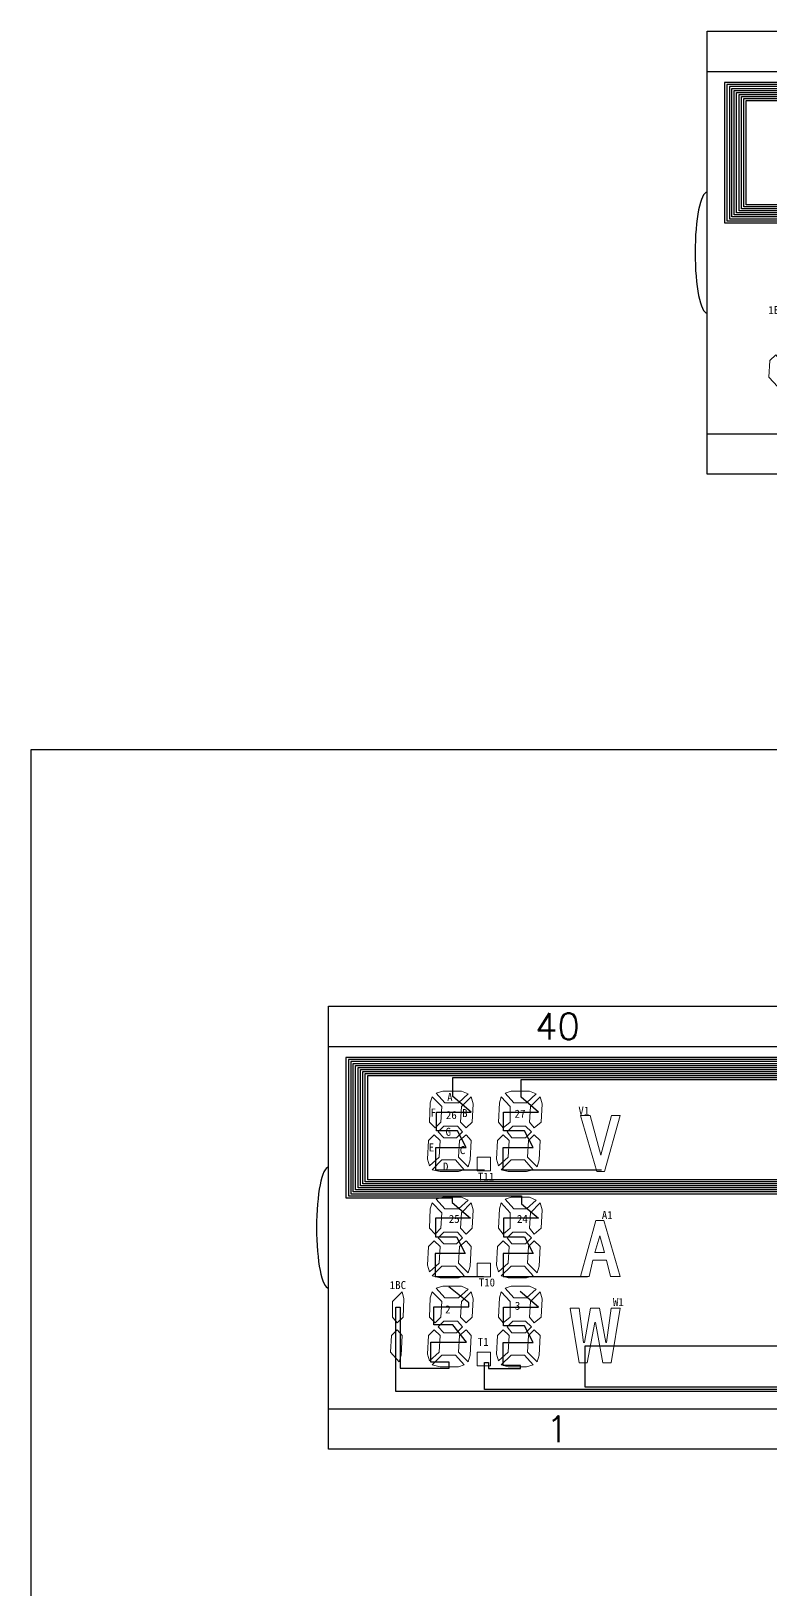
# Model space of a CAD drawing. Header units: millimetres. Extents: x 3718 to 70963, y 572 to 15149.
# Drawn here: x 4080.7 to 4117.5, y 651.9 to 729.3 of the extents above; entities that cross this region are included whole.
import ezdxf
from ezdxf.enums import TextEntityAlignment as Align

# ---------------------------------------------------------------- set-up
doc = ezdxf.new("R2010")
doc.units = ezdxf.units.MM
doc.header["$LTSCALE"] = 3
for name, color, linetype in [('DWG', 7, 'Continuous'), ('SEG', 3, 'Continuous'), ('TEXT', 40, 'Continuous')]:
    doc.layers.add(name, color=color, linetype=linetype)
doc.styles.add('romans', font='romans.shx')
doc.styles.add('黑体', font='SIMHEI.TTF')

msp = doc.modelspace()

# ---------------------------------------------------------------- linework, layer by layer
at = {"linetype": 'ByBlock'}
msp.add_lwpolyline([(4246.716, 574.488), (4080.741, 574.488), (4080.741, 693.634), (4246.716, 693.634)], close=True, dxfattribs=at)
at = {"layer": 'DWG'}
for points in [[(4209.319, 707.303), (4114.319, 707.303), (4114.319, 729.303), (4209.319, 729.303)], [(4190.516, 658.882), (4095.516, 658.882), (4095.516, 680.882), (4190.516, 680.882)]]:
    msp.add_lwpolyline(points, close=True, dxfattribs=at)
for points in [[(4114.319, 727.303), (4209.319, 727.303)], [(4114.319, 709.303), (4209.319, 709.303)], [(4095.516, 678.882), (4190.516, 678.882)], [(4095.516, 660.882), (4190.516, 660.882)]]:
    msp.add_lwpolyline(points, dxfattribs=at)
at = {"layer": 'DWG', "lineweight": 0}
for points in [[(4117.388, 712.121), (4117.822, 711.639), (4117.918, 711.977), (4117.966, 712.941), (4117.725, 713.23), (4117.436, 712.941)], [(4101.29, 676.087), (4100.856, 676.569), (4101.194, 676.665), (4102.11, 676.665), (4102.448, 676.521), (4101.965, 676.087)], [(4105.346, 676.087), (4104.719, 676.087), (4104.285, 676.569), (4104.575, 676.665), (4105.491, 676.665), (4105.828, 676.521)], [(4100.663, 676.376), (4100.567, 676.087), (4100.519, 675.122), (4100.808, 674.833), (4101.097, 675.122), (4101.146, 675.894)], [(4102.592, 676.376), (4102.11, 675.894), (4102.062, 675.122), (4102.351, 674.833), (4102.641, 675.122), (4102.689, 676.039)], [(4104.092, 676.376), (4103.996, 676.087), (4103.948, 675.122), (4104.189, 674.833), (4104.526, 675.122), (4104.526, 675.894)], [(4106.021, 676.376), (4105.539, 675.894), (4105.491, 675.122), (4105.732, 674.833), (4106.07, 675.122), (4106.118, 676.039)], [(4109.564, 675.46), (4109.034, 673.483), (4108.504, 675.46), (4108.021, 675.46), (4108.841, 672.663), (4109.227, 672.663), (4109.998, 675.46)], [(4100.422, 673.29), (4100.519, 672.952), (4101.001, 673.386), (4101.049, 674.206), (4100.76, 674.495), (4100.471, 674.206)], [(4101.242, 674.929), (4101.917, 674.929), (4102.158, 674.64), (4101.869, 674.351), (4101.242, 674.351), (4100.953, 674.64)], [(4102.544, 673.242), (4102.592, 674.206), (4102.351, 674.495), (4102.014, 674.206), (4101.965, 673.386), (4102.448, 672.904)], [(4103.851, 673.29), (4103.948, 672.952), (4104.43, 673.386), (4104.478, 674.206), (4104.189, 674.495), (4103.899, 674.206)], [(4104.671, 674.929), (4105.298, 674.929), (4105.587, 674.64), (4105.298, 674.351), (4104.623, 674.351), (4104.382, 674.64)], [(4105.394, 673.386), (4105.877, 672.904), (4105.973, 673.242), (4106.021, 674.206), (4105.732, 674.495), (4105.443, 674.206)], [(4101.146, 673.242), (4100.663, 672.759), (4101.049, 672.663), (4101.965, 672.663), (4102.255, 672.759), (4101.821, 673.242)], [(4103.562, 672.711), (4103.562, 673.386), (4102.887, 673.386), (4102.887, 672.711)], [(4105.25, 673.242), (4104.575, 673.242), (4104.092, 672.759), (4104.43, 672.663), (4105.346, 672.663), (4105.684, 672.759)], [(4101.29, 670.819), (4100.856, 671.301), (4101.194, 671.398), (4102.11, 671.398), (4102.448, 671.253), (4101.965, 670.819)], [(4105.346, 670.819), (4104.719, 670.819), (4104.285, 671.301), (4104.575, 671.398), (4105.491, 671.398), (4105.828, 671.253)], [(4100.663, 671.108), (4100.567, 670.819), (4100.519, 669.854), (4100.808, 669.565), (4101.097, 669.854), (4101.146, 670.626)], [(4102.592, 671.108), (4102.11, 670.626), (4102.062, 669.854), (4102.351, 669.565), (4102.641, 669.854), (4102.689, 670.771)], [(4104.092, 671.108), (4103.996, 670.819), (4103.948, 669.854), (4104.189, 669.565), (4104.526, 669.854), (4104.526, 670.626)], [(4106.021, 671.108), (4105.539, 670.626), (4105.491, 669.854), (4105.732, 669.565), (4106.07, 669.854), (4106.118, 670.771)], [(4101.242, 669.662), (4101.917, 669.662), (4102.158, 669.372), (4101.869, 669.083), (4101.242, 669.083), (4100.953, 669.372)], [(4104.671, 669.662), (4105.298, 669.662), (4105.587, 669.372), (4105.298, 669.083), (4104.623, 669.083), (4104.382, 669.372)], [(4109.179, 670.245), (4108.793, 670.245), (4108.021, 667.448), (4108.455, 667.448), (4108.648, 668.267), (4109.323, 668.267), (4109.516, 667.448), (4109.998, 667.448)], [(4100.422, 668.022), (4100.519, 667.684), (4101.001, 668.118), (4101.049, 668.938), (4100.76, 669.228), (4100.471, 668.938)], [(4102.544, 667.974), (4102.592, 668.938), (4102.351, 669.228), (4102.014, 668.938), (4101.965, 668.118), (4102.448, 667.636)], [(4103.851, 668.022), (4103.948, 667.684), (4104.43, 668.118), (4104.478, 668.938), (4104.189, 669.228), (4103.899, 668.938)], [(4105.394, 668.118), (4105.877, 667.636), (4105.973, 667.974), (4106.021, 668.938), (4105.732, 669.228), (4105.443, 668.938)], [(4108.745, 668.653), (4108.986, 669.473), (4109.227, 668.653)], [(4103.562, 667.443), (4103.562, 668.118), (4102.887, 668.118), (4102.887, 667.443)], [(4101.146, 667.974), (4100.663, 667.491), (4101.049, 667.395), (4101.965, 667.395), (4102.255, 667.491), (4101.821, 667.974)], [(4105.25, 667.974), (4104.575, 667.974), (4104.092, 667.491), (4104.43, 667.395), (4105.346, 667.395), (4105.684, 667.491)], [(4099.163, 666.69), (4098.681, 666.208), (4098.681, 665.436), (4098.922, 665.147), (4099.212, 665.436), (4099.26, 666.352)], [(4100.663, 666.69), (4100.567, 666.401), (4100.519, 665.436), (4100.808, 665.147), (4101.097, 665.436), (4101.146, 666.208)], [(4101.29, 666.401), (4100.856, 666.883), (4101.194, 666.979), (4102.11, 666.979), (4102.448, 666.835), (4101.965, 666.401)], [(4102.592, 666.69), (4102.11, 666.208), (4102.062, 665.436), (4102.351, 665.147), (4102.641, 665.436), (4102.689, 666.352)], [(4104.092, 666.69), (4103.996, 666.401), (4103.948, 665.436), (4104.189, 665.147), (4104.526, 665.436), (4104.526, 666.208)], [(4105.346, 666.401), (4104.719, 666.401), (4104.285, 666.883), (4104.575, 666.979), (4105.491, 666.979), (4105.828, 666.835)], [(4106.021, 666.69), (4105.539, 666.208), (4105.491, 665.436), (4105.732, 665.147), (4106.07, 665.436), (4106.118, 666.352)], [(4108.978, 665.887), (4108.53, 665.887), (4108.223, 664.172), (4108.183, 664.172), (4107.958, 665.887), (4107.508, 665.887), (4107.958, 663.166), (4108.366, 663.166), (4108.734, 665.179), (4108.774, 665.179), (4109.142, 663.166), (4109.55, 663.166), (4110, 665.887), (4109.55, 665.887), (4109.326, 664.172), (4109.285, 664.172)], [(4101.242, 665.243), (4101.917, 665.243), (4102.158, 664.954), (4101.869, 664.665), (4101.242, 664.665), (4100.953, 664.954)], [(4104.671, 665.243), (4105.298, 665.243), (4105.587, 664.954), (4105.298, 664.665), (4104.623, 664.665), (4104.382, 664.954)], [(4098.585, 663.7), (4099.019, 663.218), (4099.115, 663.555), (4099.163, 664.52), (4098.922, 664.809), (4098.633, 664.52)], [(4100.422, 663.604), (4100.519, 663.266), (4101.001, 663.7), (4101.049, 664.52), (4100.76, 664.809), (4100.471, 664.52)], [(4102.544, 663.555), (4102.592, 664.52), (4102.351, 664.809), (4102.014, 664.52), (4101.965, 663.7), (4102.448, 663.218)], [(4103.851, 663.604), (4103.948, 663.266), (4104.43, 663.7), (4104.478, 664.52), (4104.189, 664.809), (4103.899, 664.52)], [(4105.394, 663.7), (4105.877, 663.218), (4105.973, 663.555), (4106.021, 664.52), (4105.732, 664.809), (4105.443, 664.52)], [(4101.146, 663.555), (4100.663, 663.073), (4101.049, 662.977), (4101.965, 662.977), (4102.255, 663.073), (4101.821, 663.555)], [(4103.562, 663.025), (4103.562, 663.7), (4102.887, 663.7), (4102.887, 663.025)], [(4105.25, 663.555), (4104.575, 663.555), (4104.092, 663.073), (4104.43, 662.977), (4105.346, 662.977), (4105.684, 663.073)]]:
    msp.add_lwpolyline(points, close=True, dxfattribs=at)
at = {"layer": 'DWG'}
for centre in [(4114.319, 718.303), (4095.516, 669.882)]:
    msp.add_ellipse(centre, major_axis=(0, -3), ratio=0.2, start_param=3.141593, end_param=6.283185, dxfattribs=at)
at = {"layer": 'SEG'}
for points in [[(4137.689, 729.103), (4137.689, 726.757), (4115.182, 726.757), (4115.182, 719.778), (4120.452, 719.778), (4120.452, 719.548), (4121.359, 718.778), (4119.632, 718.778), (4119.632, 717.85), (4120.673, 717.85), (4121.105, 717.015), (4119.612, 717.015), (4119.612, 715.883), (4122.019, 715.883)], [(4140.229, 729.103), (4140.229, 726.657), (4115.302, 726.657), (4115.302, 719.878), (4123.9, 719.878), (4123.9, 719.49), (4124.74, 718.778), (4123.013, 718.778), (4123.013, 717.85), (4124.054, 717.85), (4124.486, 717.015), (4122.993, 717.015), (4122.993, 715.883), (4127.184, 715.883)], [(4142.769, 729.103), (4142.769, 726.557), (4115.422, 726.557), (4115.422, 719.978), (4139.879, 719.978), (4139.879, 719.455), (4140.678, 718.778), (4138.95, 718.778), (4138.95, 717.85), (4139.992, 717.85), (4140.423, 717.015), (4138.93, 717.015), (4138.93, 715.864), (4141.153, 715.864), (4141.153, 716.337)], [(4146.57, 716.283), (4145.63, 716.283), (4145.63, 715.868), (4142.311, 715.868), (4142.311, 717.015), (4143.804, 717.015), (4143.373, 717.85), (4142.331, 717.85), (4142.331, 718.778), (4144.058, 718.778), (4143.273, 719.444), (4143.273, 720.078), (4115.542, 720.078), (4115.542, 726.457), (4143.013, 726.457), (4143.013, 726.719), (4145.309, 726.719), (4145.309, 729.103)], [(4160.622, 715.883), (4158.214, 715.883), (4158.214, 717.015), (4159.708, 717.015), (4159.276, 717.85), (4158.235, 717.85), (4158.235, 718.778), (4159.962, 718.778), (4159.088, 719.519), (4159.088, 720.178), (4115.662, 720.178), (4115.662, 726.357), (4143.113, 726.357), (4143.113, 726.619), (4147.849, 726.619), (4147.849, 729.103)], [(4165.644, 715.883), (4161.595, 715.883), (4161.595, 717.015), (4163.088, 717.015), (4162.657, 717.85), (4161.615, 717.85), (4161.615, 718.778), (4163.343, 718.778), (4162.504, 719.489), (4162.504, 720.278), (4115.782, 720.278), (4115.782, 726.257), (4143.213, 726.257), (4143.213, 726.519), (4150.389, 726.519), (4150.389, 729.103)], [(4179.939, 715.883), (4177.532, 715.883), (4177.532, 717.015), (4179.025, 717.015), (4178.593, 717.85), (4177.552, 717.85), (4177.552, 718.778), (4179.279, 718.778), (4178.451, 719.48), (4178.451, 720.378), (4115.902, 720.378), (4115.902, 726.157), (4143.313, 726.157), (4143.313, 726.419), (4152.929, 726.419), (4152.929, 729.103)], [(4185.197, 715.883), (4180.912, 715.883), (4180.912, 717.015), (4182.406, 717.015), (4181.974, 717.85), (4180.933, 717.85), (4180.933, 718.778), (4182.66, 718.778), (4181.744, 719.554), (4181.744, 720.478), (4116.022, 720.478), (4116.022, 726.057), (4143.413, 726.057), (4143.413, 726.319), (4155.469, 726.319), (4155.469, 729.103)], [(4199.288, 715.883), (4196.881, 715.883), (4196.881, 717.015), (4198.374, 717.015), (4197.943, 717.85), (4196.901, 717.85), (4196.901, 718.778), (4198.628, 718.778), (4197.759, 719.515), (4197.759, 720.578), (4116.142, 720.578), (4116.142, 725.957), (4143.513, 725.957), (4143.513, 726.219), (4158.009, 726.219), (4158.009, 729.103)], [(4204.406, 715.883), (4200.262, 715.883), (4200.262, 717.015), (4201.755, 717.015), (4201.323, 717.85), (4200.282, 717.85), (4200.282, 718.778), (4202.009, 718.778), (4201.181, 719.48), (4201.181, 720.678), (4116.262, 720.678), (4116.262, 725.857), (4143.613, 725.857), (4143.613, 726.119), (4160.549, 726.119), (4160.549, 729.103)], [(4118.886, 680.682), (4118.886, 678.336), (4096.379, 678.336), (4096.379, 671.357), (4101.649, 671.357), (4101.649, 671.126), (4102.556, 670.357), (4100.829, 670.357), (4100.829, 669.429), (4101.871, 669.429), (4102.302, 668.594), (4100.809, 668.594), (4100.809, 667.462), (4103.216, 667.462)], [(4121.426, 680.682), (4121.426, 678.236), (4096.499, 678.236), (4096.499, 671.457), (4105.097, 671.457), (4105.097, 671.069), (4105.937, 670.357), (4104.21, 670.357), (4104.21, 669.429), (4105.251, 669.429), (4105.683, 668.594), (4104.19, 668.594), (4104.19, 667.462), (4108.381, 667.462)], [(4123.966, 680.682), (4123.966, 678.136), (4096.619, 678.136), (4096.619, 671.557), (4121.076, 671.557), (4121.076, 671.034), (4121.875, 670.357), (4120.147, 670.357), (4120.147, 669.429), (4121.189, 669.429), (4121.62, 668.594), (4120.127, 668.594), (4120.127, 667.443), (4122.35, 667.443), (4122.35, 667.916)], [(4127.767, 667.862), (4126.827, 667.862), (4126.827, 667.447), (4123.508, 667.447), (4123.508, 668.594), (4125.001, 668.594), (4124.57, 669.429), (4123.528, 669.429), (4123.528, 670.357), (4125.256, 670.357), (4124.47, 671.023), (4124.47, 671.657), (4096.739, 671.657), (4096.739, 678.036), (4124.21, 678.036), (4124.21, 678.298), (4126.506, 678.298), (4126.506, 680.682)], [(4141.819, 667.462), (4139.412, 667.462), (4139.412, 668.594), (4140.905, 668.594), (4140.473, 669.429), (4139.432, 669.429), (4139.432, 670.357), (4141.159, 670.357), (4140.285, 671.098), (4140.285, 671.757), (4096.859, 671.757), (4096.859, 677.936), (4124.31, 677.936), (4124.31, 678.198), (4129.046, 678.198), (4129.046, 680.682)], [(4146.841, 667.462), (4142.792, 667.462), (4142.792, 668.594), (4144.285, 668.594), (4143.854, 669.429), (4142.812, 669.429), (4142.812, 670.357), (4144.54, 670.357), (4143.701, 671.068), (4143.701, 671.857), (4096.979, 671.857), (4096.979, 677.836), (4124.41, 677.836), (4124.41, 678.098), (4131.586, 678.098), (4131.586, 680.682)], [(4161.136, 667.462), (4158.729, 667.462), (4158.729, 668.594), (4160.222, 668.594), (4159.79, 669.429), (4158.749, 669.429), (4158.749, 670.357), (4160.476, 670.357), (4159.648, 671.059), (4159.648, 671.957), (4097.099, 671.957), (4097.099, 677.736), (4124.51, 677.736), (4124.51, 677.998), (4134.126, 677.998), (4134.126, 680.682)], [(4166.394, 667.462), (4162.109, 667.462), (4162.109, 668.594), (4163.603, 668.594), (4163.171, 669.429), (4162.13, 669.429), (4162.13, 670.357), (4163.857, 670.357), (4162.941, 671.133), (4162.941, 672.057), (4097.219, 672.057), (4097.219, 677.636), (4124.61, 677.636), (4124.61, 677.898), (4136.666, 677.898), (4136.666, 680.682)], [(4180.485, 667.462), (4178.078, 667.462), (4178.078, 668.594), (4179.571, 668.594), (4179.14, 669.429), (4178.098, 669.429), (4178.098, 670.357), (4179.825, 670.357), (4178.956, 671.094), (4178.956, 672.157), (4097.339, 672.157), (4097.339, 677.536), (4124.71, 677.536), (4124.71, 677.798), (4139.206, 677.798), (4139.206, 680.682)], [(4185.603, 667.462), (4181.459, 667.462), (4181.459, 668.594), (4182.952, 668.594), (4182.52, 669.429), (4181.479, 669.429), (4181.479, 670.357), (4183.206, 670.357), (4182.378, 671.059), (4182.378, 672.257), (4097.459, 672.257), (4097.459, 677.436), (4124.81, 677.436), (4124.81, 677.698), (4141.746, 677.698), (4141.746, 680.682)], [(4103.256, 672.73), (4100.849, 672.73), (4100.849, 673.862), (4102.342, 673.862), (4101.911, 674.697), (4100.869, 674.697), (4100.869, 675.625), (4102.597, 675.625), (4101.692, 676.391), (4101.692, 677.336), (4124.91, 677.336), (4124.91, 677.598), (4144.286, 677.598), (4144.286, 680.682)], [(4109.073, 672.73), (4104.19, 672.73), (4104.19, 673.862), (4105.683, 673.862), (4105.251, 674.697), (4104.21, 674.697), (4104.21, 675.625), (4105.937, 675.625), (4105.075, 676.356), (4105.075, 677.236), (4125.01, 677.236), (4125.01, 677.498), (4146.826, 677.498), (4146.826, 680.682)], [(4118.886, 659.082), (4118.886, 661.752), (4098.852, 661.752), (4098.852, 665.925), (4099.067, 665.925), (4099.067, 662.898), (4101.508, 662.898), (4101.508, 663.207), (4100.587, 663.207), (4100.587, 664.187), (4102.366, 664.187), (4101.678, 665.063), (4100.745, 665.063), (4100.745, 665.955), (4102.486, 665.955), (4102.486, 666.155), (4101.486, 666.942)], [(4121.426, 659.082), (4121.426, 661.852), (4103.255, 661.852), (4103.255, 663.185), (4103.461, 663.185), (4103.461, 662.891), (4105.043, 662.891), (4105.043, 663.043), (4104.19, 663.043), (4104.19, 664.176), (4105.683, 664.176), (4105.251, 665.01), (4104.21, 665.01), (4104.21, 665.939), (4105.937, 665.939), (4105.033, 666.705)], [(4123.966, 659.082), (4123.966, 661.952), (4108.255, 661.952), (4108.255, 664.009), (4118.104, 664.009), (4118.104, 665.914)]]:
    msp.add_lwpolyline(points, dxfattribs=at)

# ---------------------------------------------------------------- texts
at = {"layer": 'DWG', "style": 'romans'}
for s, p in [('40', (4106.884, 679.882)), ('1', (4106.884, 659.882))]:
    msp.add_text(s, height=1.3, dxfattribs=at).set_placement(p, align=Align.MIDDLE)
at = {"layer": 'TEXT', "style": '黑体'}
for s, height, p in [('1BC', 0.3975, (4117.355, 715.253)), ('A', 0.398, (4101.404, 676.164)), ('F', 0.398, (4100.581, 675.4)), ('V1', 0.3975, (4107.922, 675.492)), ('26', 0.3975, (4101.341, 675.276)), ('B', 0.398, (4102.148, 675.371)), ('27', 0.3975, (4104.751, 675.341)), ('G', 0.398, (4101.325, 674.445)), ('E', 0.398, (4100.486, 673.666)), ('C', 0.398, (4102.032, 673.535)), ('D', 0.398, (4101.193, 672.717)), ('T11', 0.3975, (4102.931, 672.217)), ('25', 0.3975, (4101.483, 670.117)), ('24', 0.3975, (4104.869, 670.117)), ('A1', 0.3975, (4109.085, 670.308)), ('T10', 0.3975, (4102.971, 666.961)), ('1BC', 0.3975, (4098.552, 666.832)), ('2', 0.398, (4101.304, 665.624)), ('3', 0.398, (4104.766, 665.803)), ('W1', 0.3975, (4109.639, 665.989)), ('T1', 0.3975, (4102.92, 664.01))]:
    msp.add_text(s, height=height, dxfattribs=at).set_placement(p)

doc.saveas('drawing.dxf')
